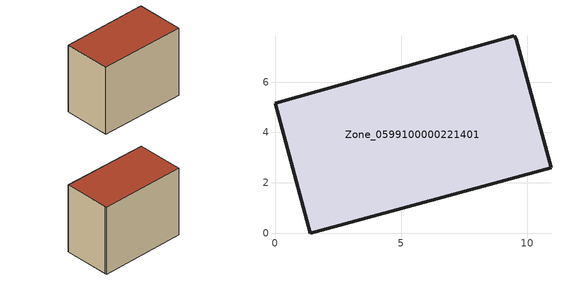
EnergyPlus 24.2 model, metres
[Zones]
Zone_0599100000221401
 floor ground (C_G): 9.49,7.84 9.57,7.7 10.95,2.59 1.39,0 0,5.16 z0
 wall outside (C_F): 1.39,0 10.95,2.59 9.57,7.7 9.49,7.84 0,5.16 1.39,0 z0:7.89
 roof outside (C_R): 0,5.16 1.39,0 10.95,2.59 9.57,7.7 9.49,7.84 z7.89
[BUILDING]
Pand.0599100000221401: North Axis=0; Terrain=City; Loads Convergence Tolerance Value=0.04; Temperature Convergence Tolerance Value=0.4; Solar Distribution=FullExterior; Maximum Number of Warmup Days=25; Minimum Number of Warmup Days=1
[Site:Location]
Rotterdam.The.Hague.AP_ZH_NLD Design_Conditions: Latitude=51.96; Longitude=4.45; Time Zone=1; Elevation=-4.5
[SITE:GROUNDTEMPERATURE:BUILDINGSURFACE]
18, 18, 18, 18, 18, 18, 18, 18, 18, 18, 18, 18
[MATERIAL] Thermal Absorptance=0.9; Solar Absorptance=0.7; Visible Absorptance=0.7
Name | Roughness | Thickness | Conductivity | Density | Specific Heat
G.TI.1946-1964 | MediumSmooth | 0.15 | 1 | 540 | 1210
F.TI.1946-1964 | Rough | 0.3 | 0.857143 | 1920 | 840
R.TI.1946-1964 | MediumRough | 0.2 | 0.277778 | 1500 | 1000
[CONSTRUCTION]
C_G: G.TI.1946-1964
C_F: F.TI.1946-1964
C_R: R.TI.1946-1964
[ZONE]
Zone_0599100000221401: Type=1; Multiplier=1; Ceiling Height=Autocalculate; Volume=Autocalculate; Floor Area=autocalculate; Part of Total Floor Area=Yes
[ZONEINFILTRATION:DESIGNFLOWRATE]
Infil_Zone_0599100000221401: Zone or ZoneList or Space or SpaceList=Zone_0599100000221401; Schedule=AlwaysOn; Design Flow Rate Calculation Method=Flow/Area; Flow Rate per Floor Area=0.003; Constant Term Coefficient=1; Temperature Term Coefficient=0; Velocity Term Coefficient=0; Velocity Squared Term Coefficient=0
[HVACTEMPLATE:ZONE:IDEALLOADSAIRSYSTEM]
Zone_0599100000221401: Maximum Heating Supply Air Temperature=50; Minimum Cooling Supply Air Temperature=13; Maximum Heating Supply Air Humidity Ratio=0.0156; Minimum Cooling Supply Air Humidity Ratio=0.0077; Heating Limit=NoLimit; Cooling Limit=NoLimit; Dehumidification Control Type=ConstantSensibleHeatRatio; Cooling Sensible Heat Ratio=0.7; Dehumidification Setpoint=60; Humidification Control Type=None; Humidification Setpoint=30; Outdoor Air Method=None; Outdoor Air Flow Rate per Person=0.00944; Outdoor Air Flow Rate per Zone Floor Area=0; Outdoor Air Flow Rate per Zone=0; Demand Controlled Ventilation Type=None; Outdoor Air Economizer Type=NoEconomizer; Heat Recovery Type=None; Sensible Heat Recovery Effectiveness=0.7; Latent Heat Recovery Effectiveness=0.65
[ZONECONTROL:THERMOSTAT]
ThermostatControl_Zone_0599100000221401: Zone or ZoneList=Zone_0599100000221401; Control Type Schedule=DualSetpointControlType; Control 1=Thermostat_Zone_0599100000221401; Temperature Difference Between Cutout And Setpoint=0
[THERMOSTATSETPOINT:DUALSETPOINT]
Thermostat_Zone_0599100000221401: Heating Setpoint Temperature Schedule=HeatingSetpoint_Zone_0599100000221401; Cooling Setpoint Temperature Schedule=CoolingSetpoint_Zone_0599100000221401
[SCHEDULE:COMPACT]
HeatingSetpoint_Zone_0599100000221401: Through: 12/31, For: AllDays, Until: 24:00, 21
CoolingSetpoint_Zone_0599100000221401: Through: 12/31, For: AllDays, Until: 24:00, 24
DualSetpointControlType: Through: 12/31, For: AllDays, Until: 24:00, 4
AlwaysOn: Through: 12/31, For: AllDays, Until: 24:00, 1
